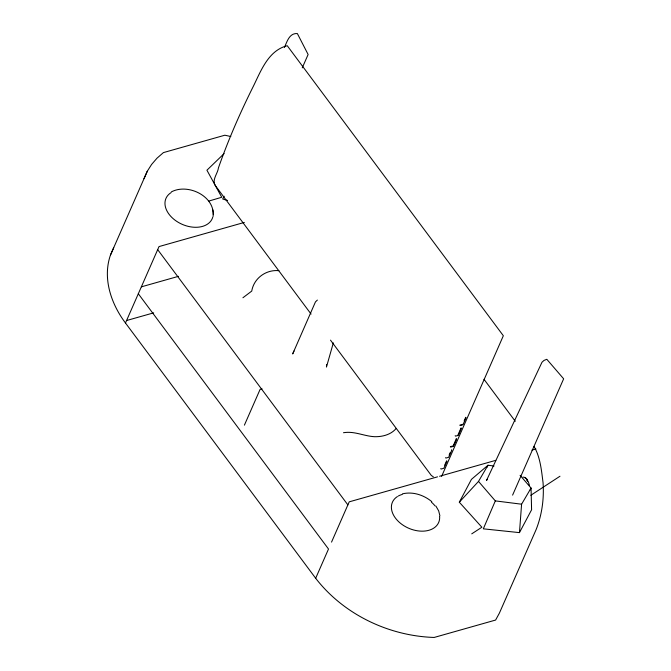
<?xml version="1.0" encoding="UTF-8"?>
<svg xmlns="http://www.w3.org/2000/svg" width="671" height="671" viewBox="0 0 671 671"><rect width="100%" height="100%" fill="white"/><g stroke="black" fill="none" stroke-linecap="round" stroke-linejoin="round"><path stroke-width="1.01" d="M326.601 364.521L326.458 367.054L333.328 342.881M494.041 466.01L487.976 465.246L478.507 481.409L495.315 500.893L483.321 528.832L519.463 532.623L521.593 504.206L531.063 488.043L520.075 475.311M213.101 216.398C215.416 196.234 187.855 183.007 171.331 191.923M230.824 136.515L224.844 135.215L163.405 152.602L157.006 158.188L151.604 164.445L147.251 171.298L110.447 255.106C102.353 278.457 111.21 304.013 125.477 323.003L315.672 578.268C343.602 614.426 388.735 636.007 434.171 637.45L495.609 620.054L499.358 613.193L536.095 529.654C542.009 514.783 544.181 498.587 543.049 482.659C541.472 470.446 540.323 457.203 534.049 446.467M125.477 323.003L159.027 246.576L244.345 222.42M302.26 67.838L308.123 54.494L297.354 33.55C289.318 32.946 287.062 41.694 284.42 47.465M244.403 425.146L260.071 389.448L262.076 388.878M315.672 578.268L328.505 549.021L138.318 293.755M331.541 542.109L349.222 501.841L437.551 476.838M444.697 465.188L446.634 460.784L446.961 461.22L443.867 468.274L441.057 469.063L440.73 468.626M449.125 455.097L450.283 452.455M457.983 434.925L461.078 427.872L461.405 428.316L458.31 435.37L455.508 436.158L455.173 435.722M464.173 420.826L465.716 417.295L466.051 417.739L462.948 424.793L460.147 425.582L459.82 425.146L462.621 424.349M441.61 476.376L503.342 335.743L287.23 45.703C268.467 50.451 261.086 70.505 253.504 85.98C240.201 112.552 228.308 139.836 218.436 167.867C217.832 173.42 211.65 179.878 215.232 185.456L311.076 314.078M487.163 467.1L487.976 465.246L471.436 479.371L459.308 502.202L481.879 527.23L471.738 533.848M512.594 495.123L563.648 378.805L546.806 359.287L543.996 360.419L541.975 362.256L486.525 480.428L487.515 479.136M530.249 489.897L531.063 488.043L531.591 509.792L519.463 532.623M143.997 178.679L147.251 171.298M110.447 255.106L113.701 247.716M294.007 351.017L292.665 353.944L315.462 301.891L317.375 300.071M224.181 196.234L222.697 198.993L227.595 200.478M459.308 502.202L478.507 481.409M396.175 428.467C390.933 434.707 382.453 436.855 374.586 436.704C363.976 436.184 354.363 430.841 343.493 432.728M224.114 153.6L206.928 170.208L221.749 197.266L208.916 201.04M242.927 297.756L251.742 291.08C253.898 278.188 266.043 269.432 278.918 270.673M530.795 495.299L559.975 476.242M141.355 286.844L178.494 276.326M126.567 320.528L153.667 312.854M439.555 476.267L495.768 460.348M531.91 450.124L535.919 448.983M402.441 493.848C412.766 491.357 423.753 494.963 431.772 501.623M523.019 477.064L525.2 477.534L526.341 478.566L528.362 481.845L529.427 485.292M495.315 500.893L521.593 504.206M524.99 477.794L526.76 478.968M433.34 476.804L431.344 475.496L330.493 340.138M483.992 379.291L515.278 421.279M451.449 449.813L451.776 450.249L448.681 457.303L445.871 458.1L445.544 457.656M157.685 249.637L347.88 504.902M435.915 506.068L438.683 510.899L439.891 515.789M527.02 480.21L527.507 481.132L527.054 479.53M439.622 516.402A25.255 17.287 23.7 0 1 407.7 527.8A25.255 17.287 23.7 0 1 397.425 496.54M398.28 496.037A25.255 17.287 23.7 0 1 402.172 494.452M431.503 502.235A25.255 17.287 23.7 0 1 435.043 505.909M212.774 217.136A25.255 17.287 23.7 0 1 178.36 222.386A25.255 17.287 23.7 0 1 171.004 192.661M212.673 209.595A25.255 17.287 23.7 0 1 213.227 214.418M456.263 438.842L453.168 445.896L450.358 446.685L450.686 447.129L453.495 446.332L456.59 439.287L456.263 438.842"/></g></svg>
